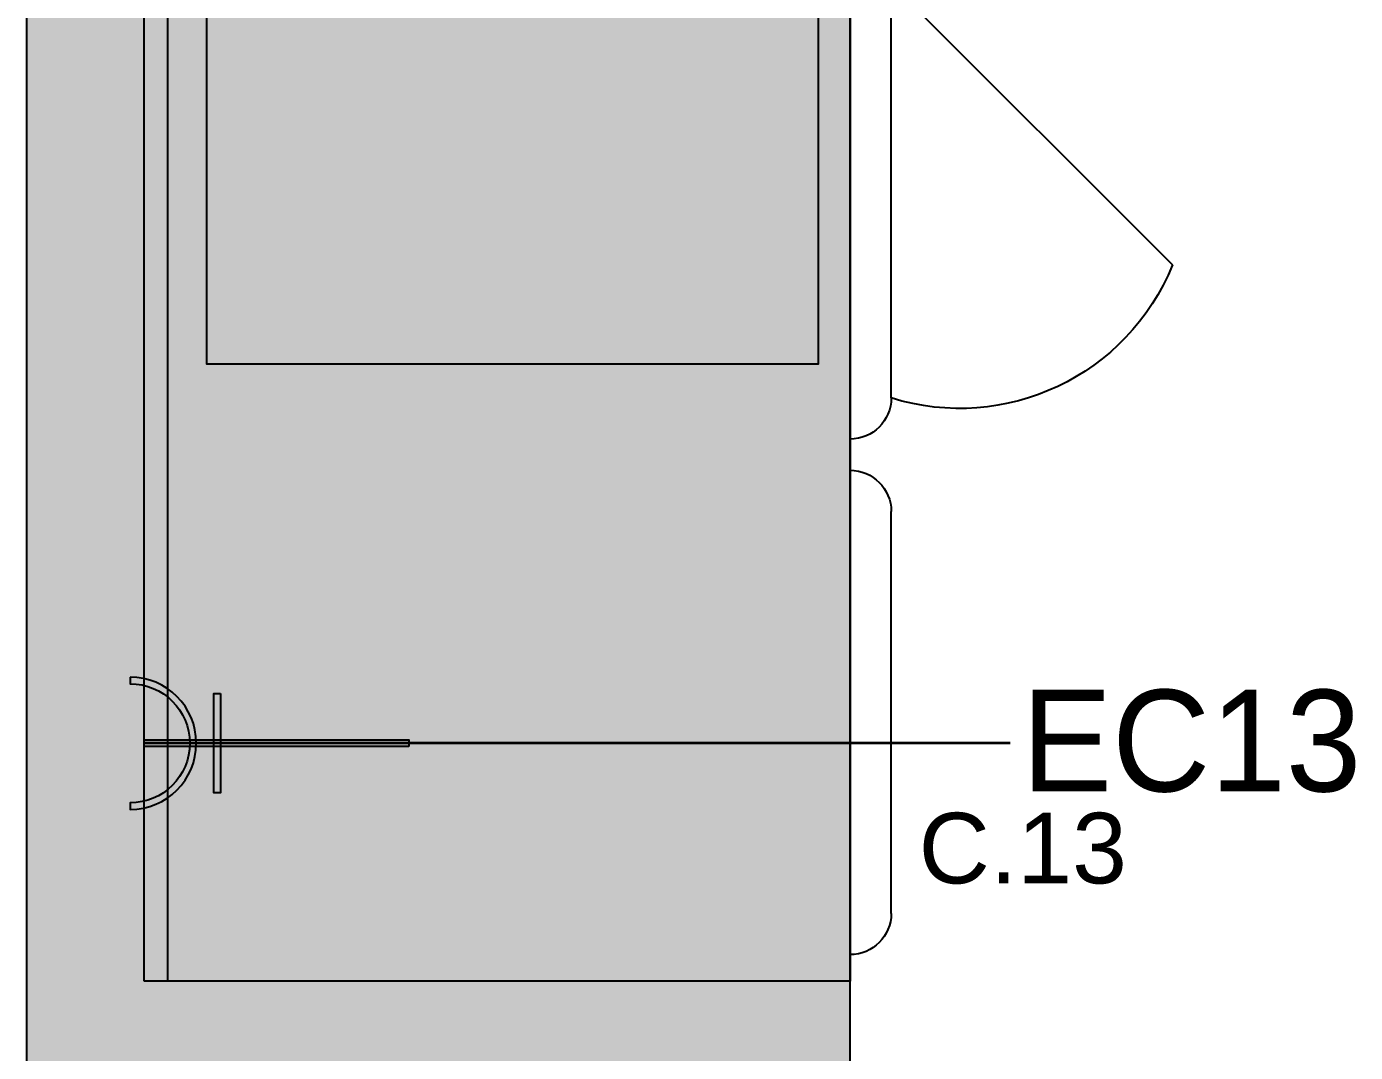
# Model space of a CAD drawing. Extents: x 58467 to 79089, y -33726 to -17391.
# Drawn here: x 75536.1 to 75649, y -19494.6 to -19407.4 of the extents above; entities that cross this region are included whole.
import ezdxf
from ezdxf.enums import TextEntityAlignment as Align

# ---------------------------------------------------------------- set-up
doc = ezdxf.new("R2010")
doc.units = 0
doc.header["$LTSCALE"] = 100
for name, color, linetype in [('BA_elev4', 252, 'Continuous'), ('BA_furn-electronic', 230, 'Continuous'), ('BA_text_material', 12, 'Continuous'), ('ELEKTRİK', 10, 'Continuous')]:
    doc.layers.add(name, color=color, linetype=linetype)
doc.layers.add('ELK', color=1, linetype='Continuous', lineweight=35)
doc.styles.add('antet', font='arial.ttf')
doc.styles.add('TAKSİM', font='GOTHIC.TTF', dxfattribs={"height": 20})

# ---------------------------------------------------------------- blocks, each defined once
blk = doc.blocks.new('FRENOX CGN2 60')
at = {"linetype": 'Continuous'}
for p, q in [((0, -10), (0, -69.99999999967258)), ((139.9999999991814, -10), (0, -10)), ((139.9999999991814, -69.99999999967258), (139.9999999991814, -10)), ((139.9999999991814, -11.99999999999272), (0, -11.99999999998545)), ((0, -69.99999999967258), (139.9999999991814, -69.99999999967258))]:
    blk.add_line(p, q, dxfattribs=at)
at = {"color": 251, "linetype": 'Continuous'}
for p, q in [((42.37095776793284, -73.49999999965074), (7.156556472840746, -73.49999999965074)), ((7.156556472840746, -73.49999999965074), (31.06419703021675, -97.40764055702314)), ((90.44191553585553, -73.49999999965074), (55.2275142407634, -73.49999999965074)), ((55.2275142407634, -73.49999999965074), (79.13515479813577, -97.40764055702314)), ((134.2528394940127, -73.49999999965074), (100.0914764050285, -73.49999999965074))]:
    blk.add_line(p, q, dxfattribs=at)
at = {"color": 251}
blk.add_lwpolyline([(2.540400855130428, -15.30829637695569), (87.54040085466477, -15.30829637695569), (87.54040085466477, -67.30829637667193), (2.540400855130428, -67.30829637667193), (2.540400855130428, -15.30829637695569)], dxfattribs=at)
at = {"color": 251, "linetype": 'Continuous'}
for centre, radius, start, end in [((7.156556472840746, -69.99999999967258), 3.499999999980899, 180, 270), ((42.37095776793284, -69.99999999967258), 3.499999999980899, 270, 0), ((55.2275142407634, -69.99999999967258), 3.499999999980899, 180, 270), ((90.44191553585553, -69.99999999967258), 3.499999999980899, 270, 0), ((100.0914764050285, -69.99999999967258), 3.499999999980899, 180, 270), ((134.2528394940127, -69.99999999967258), 3.499999999980899, 270, 0), ((23.74242567885085, -79.31741649210744), 19.51575113698503, 292.0349691134202, 17.34281630758058), ((71.81338344677351, -79.31741649210744), 19.51575113698503, 292.0349691134202, 17.34281630758058)]:
    blk.add_arc(centre, radius, start, end, dxfattribs=at)
blk = doc.blocks.new('A$C50025146')
at = {"layer": 'ELEKTRİK'}
h = blk.add_hatch(color=256, dxfattribs=at)
edge = h.paths.add_edge_path()
edge.add_line((23.70435837441619, 11.25333161261187), (23.70435837441619, 10.69066721622039))
edge.add_ellipse((23.70435837441619, 5.626687648689767), major_axis=(3.580774291992597, -3.580774291992606), ratio=0.9999999999999413, start_angle=134.9999999999983, end_angle=314.9999999999983)
edge.add_line((23.70435837441619, 0.5627080811555061), (23.70435837441619, 4.368476402305532e-05))
edge.add_ellipse((23.70435837441619, 5.626687648689767), major_axis=(3.978638102213783, 3.978638102213774), ratio=0.9999999999999128, start_angle=45.0000000000025, end_angle=225.0000000000025, ccw=False)
for points in [[(16.0258407970905, 9.846670621633166), (16.5885051934838, 9.846670621633166), (16.5885051934838, 1.406704675742731), (16.0258407970905, 1.406704675742731)], [(6.940050297998823e-05, 5.345355450490388), (6.940050297998823e-05, 5.908019846885509), (22.50664525620232, 5.908019846885509), (22.50664525620232, 5.345355450490388)]]:
    blk.add_hatch(color=256, dxfattribs=at).paths.add_polyline_path(points)
at = {"layer": 'ELEKTRİK', "elevation": 4.798666618537076e-08}
blk.add_lwpolyline([(23.70435837441437, 4.368476402305532e-05), (23.70435837441619, 0.5627080811555061, -0.9999999999999944), (23.70435837441619, 10.69066721622039), (23.70435837441619, 11.25333161261187, 0.9999999999999944)], format="xyb", close=True, dxfattribs=at)
at = {"layer": 'ELEKTRİK'}
for points, elevation in [([(16.0258407970905, 1.406704675742731), (16.0258407970905, 9.846670621633166), (16.5885051934838, 9.846670621633166), (16.5885051934838, 1.406704675742731)], 4.791194770819646e-08), ([(6.940050297998823e-05, 5.908019846885509), (22.50664525620232, 5.908019846885509), (22.50664525620232, 5.345355450490388), (6.940050297998823e-05, 5.345355450490388)], 4.794507297291503e-08)]:
    blk.add_lwpolyline(points, close=True, dxfattribs=dict(at, elevation=elevation))

msp = doc.modelspace()

# ---------------------------------------------------------------- hatches: boundary and pattern name
at = {"layer": 'BA_elev4'}
h = msp.add_hatch(dxfattribs=at)
h.set_pattern_fill('DOTS', color=256)
h.set_pattern_definition([(0, (72456.57785121942, -20675.24223339842), (0.79375, 1.5875), [0, -1.5875])])
h.paths.add_polyline_path([(75606.08525458229, -19525.5620909088), (75606.08525458418, -19348.56340844457), (75536.08525458432, -19348.56340844406), (75536.08525458389, -19628.86209481285), (75594.48525458228, -19628.86209481309), (75594.48525458231, -19550.55974832025), (75581.08759717084, -19550.55974832024), (75581.08759717084, -19525.5620909088)])

# ---------------------------------------------------------------- linework, layer by layer
for p, q in [((75536.08525458432, -19348.56340844382), (75536.0852545823, -19524.31209435299)), ((75606.08525458342, -19348.56340844457), (75606.08525458229, -19454.31209435299))]:
    msp.add_line(p, q)
msp.add_lwpolyline([(75606.08525458229, -19525.5620909088), (75606.08525458418, -19348.56340844457), (75536.08525458432, -19348.56340844406), (75536.08525458389, -19628.86209481285), (75594.48525458228, -19628.86209481309), (75594.48525458231, -19550.55974832025), (75581.08759717084, -19550.55974832024), (75581.08759717084, -19525.5620909088)], close=True, dxfattribs=at)
at = {"layer": 'ELK', "color": 1}
msp.add_line((75619.68719577034, -19468.35755576147), (75546.08525458512, -19468.35755576145), dxfattribs=at)

# ---------------------------------------------------------------- block references
at = {"layer": 'BA_furn-electronic', "xscale": -1, "rotation": 90}
msp.add_blockref('FRENOX CGN2 60', (75536.08525458512, -19348.56340844457), dxfattribs=at)
at = {"layer": 'ELEKTRİK', "rotation": 180}
msp.add_blockref('A$C50025146', (75568.59189984134, -19462.73086811277, -4.794507297291816e-08), dxfattribs=at)

# ---------------------------------------------------------------- texts
at = {"layer": 'BA_text_material', "color": 7, "style": 'antet'}
msp.add_text('C.13', height=6, dxfattribs=at).set_placement((75611.91834978867, -19480.26578881353))
at = {"layer": 'ELK', "color": 1, "style": 'TAKSİM'}
msp.add_text('EC13', height=8.64, dxfattribs=at).set_placement((75635.1030854838, -19472.45098949594), align=Align.CENTER)

doc.saveas('drawing.dxf')
